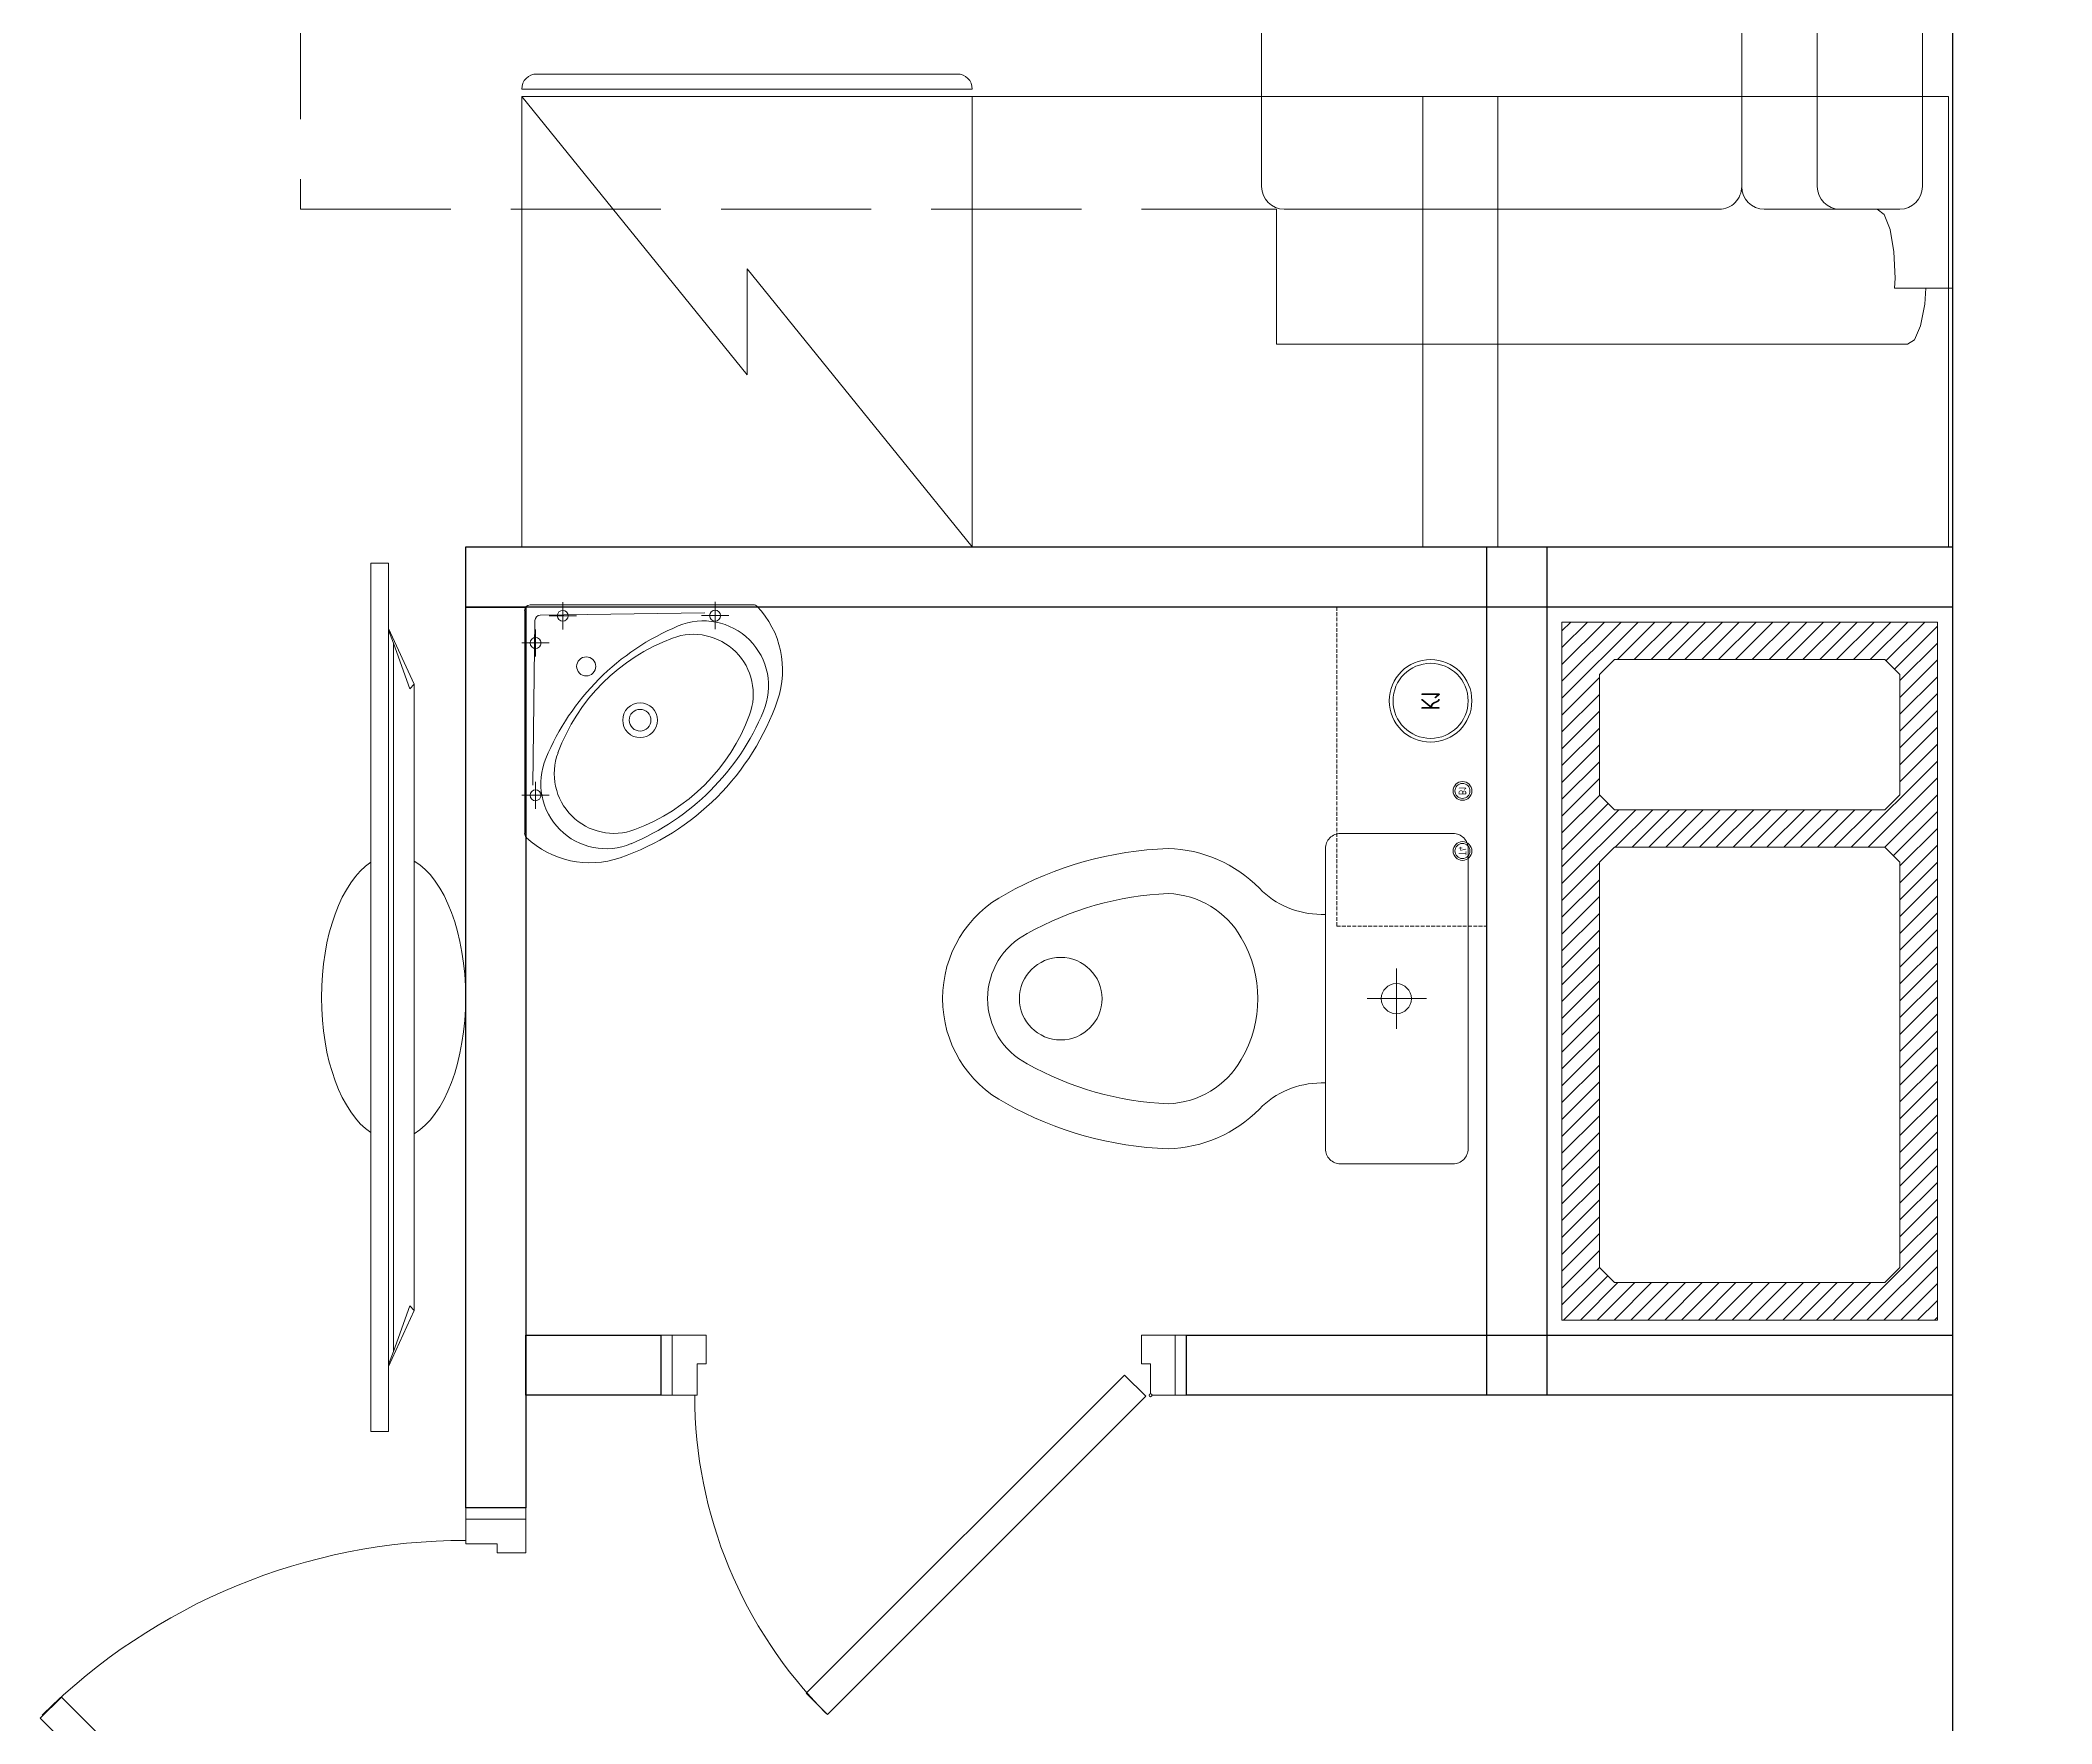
# Model space of a CAD drawing. Header units: millimetres. Extents: x 0 to 145404, y 0 to 194550.
# Drawn here: x 41579 to 44258, y 176508 to 178751 of the extents above; entities that cross this region are included whole.
import ezdxf
from ezdxf.enums import TextEntityAlignment as Align

# ---------------------------------------------------------------- set-up
doc = ezdxf.new("R2010")
doc.units = ezdxf.units.MM
for name, pattern in [('200_ШТРИХ', [320, 200, -120]), ('ACAD_ISO02W100', [15, 12, -3]), ('DASHED', [7, 5, -2, 0]), ('ELGO_LTYPE0', [0]), ('секция_тип 7 (18 уч)$0$GOST2.303 4', [7, 5, -2, 0])]:
    doc.linetypes.add(name, pattern=pattern)
for name, color, linetype, lineweight in [('АР - Вентблок', 36, 'Continuous', 9), ('АР - ВК', 126, 'Continuous', 13), ('АР - Двери', 126, 'Continuous', 9), ('АР - Монолит', 56, 'Continuous', 30), ('АР - Обор. - Холодильник', 42, 'Continuous', 9), ('АР - Оборуд', 252, 'Continuous', 0), ('АР - Перегородки 80', 32, 'Continuous', 30), ('АР - Сантехника', 150, 'Continuous', 9)]:
    doc.layers.add(name, color=color, linetype=linetype, lineweight=lineweight)
doc.layers.add('АР - мебель', color=7, linetype='Continuous', lineweight=9, true_color=0x787878)
doc.styles.add('ГОСТ 2.304', font='CS_Gost2304.shx')

# ---------------------------------------------------------------- blocks, each defined once
blk = doc.blocks.new('*U213')
at = {"ltscale": 100}
for p, q in [((15, -37.5), (15, 42.5)), ((15, 42.5), (60, 42.5)), ((60, 42.5), (60, 4.5)), ((885, 42.5), (840, 42.5)), ((840, 42.5), (840, 4.5)), ((885, -37.5), (885, 42.5)), ((60, 4.5), (48, 4.5)), ((48, 4.5), (48, -35.5)), ((840, 4.5), (852, 4.5)), ((852, 4.5), (852, -37.5)), ((46, -37.5), (15, -37.5)), ((852, -37.5), (885, -37.5))]:
    blk.add_line(p, q, dxfattribs=at)
for points in [[(15, 42.5), (0, 42.5), (0, -37.5), (15, -37.5)], [(885, 42.5), (900, 42.5), (900, -37.5), (885, -37.5)], [(54.4, -38.9), (82.7, -10.6), (648, -575.9), (619.7, -604.2)]]:
    blk.add_lwpolyline(points, close=True, dxfattribs=at)
blk.add_circle((48, -37.5), 2, dxfattribs=at)
blk.add_arc((56.7, -37.5), 800, 315.135, 0, dxfattribs=at)
blk = doc.blocks.new('Унитаз_700х440')
at = {"color": 0, "ltscale": 50}
for points in [[(195, -220), (45, -220, -0.414601), (25, -200), (25, 200, -0.414214), (45, 220), (195, 220, -0.414214), (215, 200), (215, -200, -0.414487)], [(327.1, 81.1, -0.261097), (424.4, 140, -0.11879), (612.3, 86.6, -0.608687), (612.3, -86.6, -0.11879), (424.4, -140, -0.261097), (327.1, -81.1, -0.27207)]]:
    blk.add_lwpolyline(points, format="xyb", close=True, dxfattribs=at)
blk.add_lwpolyline([(215, 112.3), (220.9, 112.3, 0.202167), (303, 147, -0.194798), (424.5, 200, -0.119349), (640.7, 139.4, -0.604544), (640.7, -139.4, -0.119349), (424.5, -200, -0.194798), (303, -147, 0.202167), (220.9, -112.3), (215, -112.3)], format="xyb", dxfattribs=at)
for points in [[(120.6, -40), (120.6, 40)], [(159.4, 0), (80.6, 0)]]:
    blk.add_lwpolyline(points, dxfattribs=at)
for centre, radius in [((567.6, 0), 55), ((120.6, 0), 20)]:
    blk.add_circle(centre, radius, dxfattribs=at)
at = {"layer": 'Defpoints', "linetype": 'ACAD_ISO02W100', "lineweight": -2, "ltscale": 10}
blk.add_lwpolyline([(0, -220), (0, 220)], dxfattribs=at)
blk = doc.blocks.new('*U202')
at = {"ltscale": 100}
for p, q in [((15, 37.5), (15, -42.5)), ((46, 37.5), (15, 37.5)), ((48, -4.5), (48, 35.5)), ((652, -4.5), (652, 37.5)), ((652, 37.5), (685, 37.5)), ((685, 37.5), (685, -42.5)), ((60, -4.5), (48, -4.5)), ((60, -42.5), (60, -4.5)), ((640, -42.5), (640, -4.5)), ((640, -4.5), (652, -4.5)), ((15, -42.5), (60, -42.5)), ((685, -42.5), (640, -42.5))]:
    blk.add_line(p, q, dxfattribs=at)
for points in [[(54.4, 38.9), (82.7, 10.6), (506.5, 434.5), (478.3, 462.8)], [(15, -42.5), (0, -42.5), (0, 37.5), (15, 37.5)], [(685, -42.5), (700, -42.5), (700, 37.5), (685, 37.5)]]:
    blk.add_lwpolyline(points, close=True, dxfattribs=at)
blk.add_circle((48, 37.5), 2, dxfattribs=at)
blk.add_arc((55, 37.5), 600, 0, 44.865, dxfattribs=at)
blk = doc.blocks.new('холодильник')
at = {"layer": 'АР - Обор. - Холодильник'}
for p, q in [((0, 300), (0, -300)), ((600, 300), (0, 300)), ((600, -300), (600, 300)), ((610, 300), (610, -300)), ((610, 300), (610, 300)), ((630, -280), (630, 280)), ((0, -300), (600, -300)), ((610, -300), (610, -300))]:
    blk.add_line(p, q, dxfattribs=at)
blk.add_lwpolyline([(600, 300), (229.3, 0), (370.7, 0), (0, -300)], dxfattribs=at)
for centre, start, end in [((610, 280), 0, 90), ((610, -280), 270, 0)]:
    blk.add_arc(centre, 20, start, end, dxfattribs=at)
blk = doc.blocks.new('Стояк ВК')
at = {"layer": 'АР - ВК', "color": 46, "linetype": 'DASHED'}
blk.add_lwpolyline([(0, 200), (425, 200), (425, 0), (0, 0)], close=True, dxfattribs=at)
at = {"layer": 'АР - ВК', "color": 1, "ltscale": 100}
for radius in [12.5, 10]:
    blk.add_circle((100, 167.5), radius, dxfattribs=at)
at = {"layer": 'АР - ВК', "color": 5, "ltscale": 100}
for radius in [12.5, 10]:
    blk.add_circle((180, 167.5), radius, dxfattribs=at)
at = {"layer": 'АР - ВК', "color": 46, "ltscale": 100}
for radius in [55, 50]:
    blk.add_circle((300, 125), radius, dxfattribs=at)
at = {"layer": 'АР - ВК', "color": 1, "ltscale": 100, "style": 'ГОСТ 2.304'}
blk.add_text('Т4', height=10, dxfattribs=at).set_placement((100, 167.5), align=Align.MIDDLE_CENTER)
at = {"layer": 'АР - ВК', "color": 5, "ltscale": 100, "style": 'ГОСТ 2.304'}
blk.add_text('В1', height=10, dxfattribs=at).set_placement((180, 167.5), align=Align.MIDDLE_CENTER)
at = {"layer": 'АР - ВК', "color": 46, "ltscale": 100, "style": 'ГОСТ 2.304'}
blk.add_text('К1', height=25, dxfattribs=at).set_placement((300, 125), align=Align.MIDDLE_CENTER)
blk = doc.blocks.new('s_11')
at = {"color": 0, "lineweight": 0}
for p, q in [((-2.8, 5.7), (-3.1, 302.9)), ((-2.8, 5.7), (-3.1, 302.9)), ((11.5, 234), (11.4, 270.2)), ((-6.7, 252.1), (29.6, 252.1)), ((10.9, 19.3), (7.9, 238.3)), ((11.7, 31.1), (11.6, 67.3)), ((-6.5, 49.2), (29.8, 49.2)), ((47.9, -5.2), (47.9, 31.1)), ((250.8, -5.2), (250.8, 31.1)), ((237.1, 9.4), (18, 12.2)), ((29.8, 13), (66, 13)), ((232.7, 13), (268.9, 13)), ((301.6, -1.5), (4.5, -1.5)), ((301.6, -1.5), (4.5, -1.5))]:
    blk.add_line(p, q, dxfattribs=at)
at = {"color": 0, "lineweight": 0, "extrusion": (0, 0, -1)}
for centre, major_axis, start_param, end_param in [((84.1, 218.8), (-87.2, 87.1), 0.025883, 1.117399), ((84.1, 218.8), (-87.2, 87.1), 0.025883, 1.117399), ((105.4, 236.4), (-61.5, 61.5), -1.180146, 1.180146), ((14.2, 15.4), (-239.5, 239.2), 1.117399, 2.024193), ((14.2, 15.4), (-239.5, 239.2), 1.117399, 2.024193), ((4.2, 302.9), (-5.13, 5.12), -0.785398, 0.025884), ((4.2, 302.9), (-5.13, 5.12), -0.785398, 0.025884), ((116.1, 223.2), (-56.4, 56.4), -1.140724, 1.140724), ((13.2, 14.4), (-231.7, 231.5), 1.180146, 1.961447), ((54, 55.3), (-183.1, 183), 1.140724, 2.000869), ((11.5, 252.1), (-5.13, 5.12), 3.141593, 9.424778), ((327.3, 328.9), (-231.7, 231.5), 4.321738, 5.10304), ((283.9, 285.4), (-183.1, 183), 4.282316, 5.142462), ((150.8, 152.2), (-16.4, 16.4), 3.141593, 9.424778), ((150.8, 152.2), (-10.3, 10.2), 3.141593, 9.424778), ((221.8, 117.6), (-56.4, 56.4), 2.000869, 4.282316), ((235, 106.9), (-61.5, 61.5), 1.961447, 4.321738), ((217.5, 85.5), (-87.2, 87.1), 2.024193, 3.11571), ((217.5, 85.5), (-87.2, 87.1), 2.024193, 3.11571), ((79.1, 80.4), (-8.98, 8.97), 3.141593, 9.424778), ((11.7, 49.2), (-5.13, 5.12), 3.141593, 9.424778), ((4.5, 5.7), (-5.13, 5.12), 3.926991, 5.497787), ((4.5, 5.7), (-5.13, 5.12), 3.926991, 5.497787), ((18.1, 19.4), (-5.13, 5.12), 3.939487, 5.485291), ((47.9, 13), (-5.13, 5.12), 3.141593, 9.424778), ((250.8, 13), (-5.13, 5.12), 3.141593, 9.424778), ((301.6, 5.7), (-5.13, 5.12), 3.115708, 3.926991), ((301.6, 5.7), (-5.13, 5.12), 3.115708, 3.926991)]:
    blk.add_ellipse(centre, major_axis=major_axis, ratio=0.999043, start_param=start_param, end_param=end_param, dxfattribs=at)
blk = doc.blocks.new('*U145')
at = {"color": 0, "linetype": 'ELGO_LTYPE0'}
for p, q in [((-126.3, -578.5), (-126.3, 578.5)), ((-126.3, 578.5), (-103.1, 578.5)), ((-103.1, 578.5), (-103.1, -578.5)), ((-103.1, 491.5), (-68.5, 417.2)), ((-103.1, 489.1), (-96.1, 471.8)), ((-96.1, 471.8), (-96.1, -471.8)), ((-74.4, 410.8), (-96.1, 471.8)), ((-68.5, 417.2), (-74.4, 410.8)), ((-68.5, -417.2), (-68.5, 417.2)), ((-103.1, -491.5), (-68.5, -417.2)), ((-74.4, -410.8), (-96.1, -471.8)), ((-68.5, -417.2), (-74.4, -410.8)), ((-96.1, -471.8), (-103.1, -489.1)), ((-103.1, -578.5), (-126.3, -578.5))]:
    blk.add_line(p, q, dxfattribs=at)
for start_param, end_param in [(0.31972, 2.821873), (3.433141, 5.991637)]:
    blk.add_ellipse((-96.1, 0), major_axis=(0, 189.6), ratio=0.506784, start_param=start_param, end_param=end_param, dxfattribs=at)
blk = doc.blocks.new('Вентблок 930 х 500')
at = {"layer": 'АР - Вентблок', "lineweight": 5}
h = blk.add_hatch(dxfattribs=at)
h.set_pattern_fill('ANSI31', color=256, scale=5)
h.set_pattern_definition([(45, (-3927587.913, -709139.574), (-11.22532015, 11.22532015), [])])
h.paths.add_polyline_path([(-20, 950), (-520, 950), (-520, 20), (-20, 20)])
h.paths.add_polyline_path([(-450, 700), (-470, 720), (-470, 880), (-450, 900), (-90, 900), (-70, 880), (-70, 720), (-90, 700)], flags=16)
h.paths.add_polyline_path([(-90, 650), (-70, 630), (-70, 90), (-90, 70), (-450, 70), (-470, 90), (-470, 630), (-450, 650)], flags=16)
at = {"layer": 'АР - Вентблок', "linetype": '200_ШТРИХ', "lineweight": 5, "ltscale": 0.1}
blk.add_lwpolyline([(-540, 0), (-540, 970), (0, 970), (0, 0)], close=True, dxfattribs=at)
at = {"layer": 'АР - Вентблок', "linetype": 'ByBlock'}
for points in [[(-520, 20), (-520, 950), (-20, 950), (-20, 20)], [(-470, 720), (-470, 880), (-450, 900), (-90, 900), (-70, 880), (-70, 720), (-90, 700), (-450, 700)], [(-470, 90), (-470, 630), (-450, 650), (-90, 650), (-70, 630), (-70, 90), (-90, 70), (-450, 70)]]:
    blk.add_lwpolyline(points, close=True, dxfattribs=at)
blk = doc.blocks.new('КРТД 1800х2000-900 раскладной')
at = {"layer": 'АР - мебель', "linetype": 'ByBlock'}
for p, q in [((-900, 900), (-900, 720)), ((-900, 900), (-100, 900)), ((-100, 900), (-59.9, 900)), ((-50.5, 894.3), (-59.9, 900)), ((-42.4, 875.5), (-50.5, 894.3)), ((-36.9, 846.5), (-42.4, 875.5)), ((-35.6, 825.1), (-36.9, 846.5)), ((-77.9, 776.8), (-76.2, 811.8)), ((-76.2, 811.8), (-77, 825.1)), ((-77, 825.1), (0, 825.1)), ((0, 720.1), (0, 825.1)), ((-83.1, 747), (-77.9, 776.8)), ((-100.4, 720.1), (-91, 727.1)), ((-91, 727.1), (-83.1, 747)), ((-890, 720), (-310.6, 720)), ((-70, 720), (-250.6, 720)), ((0, 720), (0, -720)), ((-920, 690), (-920, -690)), ((-280.6, 690), (-280.6, 30)), ((-280.6, 690), (-280.6, 30)), ((-180, 690), (-180, 30)), ((-40, 30), (-40, 690)), ((-250.6, 0), (-70, 0)), ((-70, 0), (-250.6, 0)), ((-310.6, 0), (-890, 0)), ((-890, 0), (-310.6, 0)), ((-280.6, -30), (-280.6, -690)), ((-280.6, -30), (-280.6, -690)), ((-180, -30), (-180, -690)), ((-40, -690), (-40, -30)), ((-900, -900), (-900, -720)), ((-310.6, -720), (-890, -720)), ((-250.6, -720), (-70, -720)), ((-91, -727.1), (-100.4, -720.1)), ((0, -825.1), (0, -720)), ((-83.1, -747), (-91, -727.1)), ((-77.9, -776.8), (-83.1, -747)), ((-76.2, -811.8), (-77.9, -776.8)), ((-77, -825.1), (-76.2, -811.8)), ((-77, -825.1), (0, -825.1)), ((-36.9, -846.5), (-35.6, -825.1)), ((-42.4, -875.5), (-36.9, -846.5)), ((-50.5, -894.3), (-42.4, -875.5)), ((-900, -900), (-100, -900)), ((-100, -900), (-59.9, -900)), ((-59.9, -900), (-50.5, -894.3))]:
    blk.add_line(p, q, dxfattribs=at)
at = {"layer": 'АР - мебель', "linetype": 'секция_тип 7 (18 уч)$0$GOST2.303 4', "ltscale": 40}
blk.add_lwpolyline([(-890, -720), (-2200, -720), (-2200, 720), (-900, 720)], dxfattribs=at)
at = {"layer": 'АР - мебель', "linetype": 'ByBlock'}
for centre, major_axis, start_param, end_param in [((-890, 690), (21.2, 21.2), 0.785381, 2.356177), ((-310.6, 690), (21.2, 21.2), -0.785416, 0.785381), ((-250.6, 690), (21.2, -21.2), 2.356177, 3.926973), ((-150, 690), (21.2, -21.2), 2.356177, 3.926973), ((-70, 690), (21.2, -21.2), 0.785381, 2.356177), ((-890, 30), (21.2, 21.2), 2.356177, 3.926973), ((-310.6, 30), (21.2, -21.2), 5.49777, 7.068566), ((-250.6, 30), (21.2, 21.2), 2.356177, 3.926973), ((-150, 30), (21.2, 21.2), 2.356177, 3.926973), ((-70, 30), (21.2, -21.2), 5.49777, 7.068566), ((-70, -30), (21.2, 21.2), -0.785416, 0.785381), ((-890, -30), (21.2, 21.2), 0.785381, 2.356177), ((-310.6, -30), (21.2, 21.2), -0.785416, 0.785381), ((-250.6, -30), (21.2, -21.2), 2.356177, 3.926973), ((-150, -30), (21.2, 21.2), 0.785381, 2.356177), ((-890, -690), (21.2, 21.2), 2.356177, 3.926973), ((-310.6, -690), (21.2, 21.2), 3.926973, 5.49777), ((-250.6, -690), (21.2, 21.2), 2.356177, 3.926973), ((-150, -690), (21.2, 21.2), 2.356177, 3.926973), ((-70, -690), (21.2, -21.2), 5.49777, 7.068566)]:
    blk.add_ellipse(centre, major_axis=major_axis, ratio=1, start_param=start_param, end_param=end_param, dxfattribs=at)
blk = doc.blocks.new('Квартира 1К 5200 тип 14')
at = {"layer": 'АР - Монолит'}
blk.add_lwpolyline([(-200, 5200), (-200, 0), (0, 0), (0, 5200)], close=True, dxfattribs=at)
at = {"layer": 'АР - Оборуд'}
for points in [[(-1505.4, 3580), (-1505.4, 2980), (-905.4, 2980), (-905.4, 3580)], [(-905.4, 3580), (-905.4, 2980), (-805.4, 2980), (-805.4, 3580)], [(-805.4, 3580), (-805.4, 2980), (-205.4, 2980), (-205.4, 3580)]]:
    blk.add_lwpolyline(points, close=True, dxfattribs=at)
at = {"layer": 'АР - Перегородки 80'}
for points in [[(-2180, 2980), (-200, 2980), (-200, 2900), (-2180, 2900)], [(-820, 2980), (-740, 2980), (-740, 1850), (-820, 1850)], [(-2180, 2900), (-2100, 2900), (-2100, 1700), (-2180, 1700)], [(-2100, 1930), (-1920, 1930), (-1920, 1850), (-2100, 1850)], [(-1220, 1930), (-200, 1930), (-200, 1850), (-1220, 1850)]]:
    blk.add_lwpolyline(points, close=True, dxfattribs=at)
at = {"xscale": -1, "rotation": 180}
blk.add_blockref('КРТД 1800х2000-900 раскладной', (-200, 4150), dxfattribs=at)
blk.add_blockref('Вентблок 930 х 500', (-200, 1930))
at = {"layer": 'АР - ВК', "xscale": -1, "rotation": 270}
blk.add_blockref('Стояк ВК', (-1020, 2475), dxfattribs=at)
at = {"layer": 'АР - Двери', "rotation": 180}
blk.add_blockref('*U202', (-1220, 1887.5), dxfattribs=at)
at = {"layer": 'АР - Двери', "xscale": -1, "rotation": 270}
blk.add_blockref('*U213', (-2142.5, 800), dxfattribs=at)
at = {"layer": 'АР - мебель', "xscale": -1, "rotation": 180}
blk.add_blockref('*U145', (-2180, 2380), dxfattribs=at)
at = {"layer": 'АР - Оборуд', "extrusion": (0, 0, -1), "xscale": -1, "zscale": -1, "rotation": 270}
blk.add_blockref('холодильник', (1805.4, 2980), dxfattribs=at)
at = {"layer": 'АР - Сантехника', "rotation": 270}
blk.add_blockref('s_11', (-2100, 2900), dxfattribs=at)
at = {"layer": 'АР - Сантехника', "xscale": -1}
blk.add_blockref('Унитаз_700х440', (-820, 2378.3), dxfattribs=at)
blk = doc.blocks.new('Квартира 2К 9600 тип 6')
at = {"layer": 'АР - Монолит'}
blk.add_lwpolyline([(0, 9600), (0, 3260), (200, 3260), (200, 9600)], close=True, dxfattribs=at)
blk = doc.blocks.new('V_Section_1')
for name, p in [('Квартира 1К 5200 тип 14', (9150, -5600)), ('Квартира 2К 9600 тип 6', (8950, -10000))]:
    blk.add_blockref(name, p)

msp = doc.modelspace()

# ---------------------------------------------------------------- block references
msp.add_blockref('V_Section_1', (35175.5, 180696.1))

doc.saveas('drawing.dxf')
